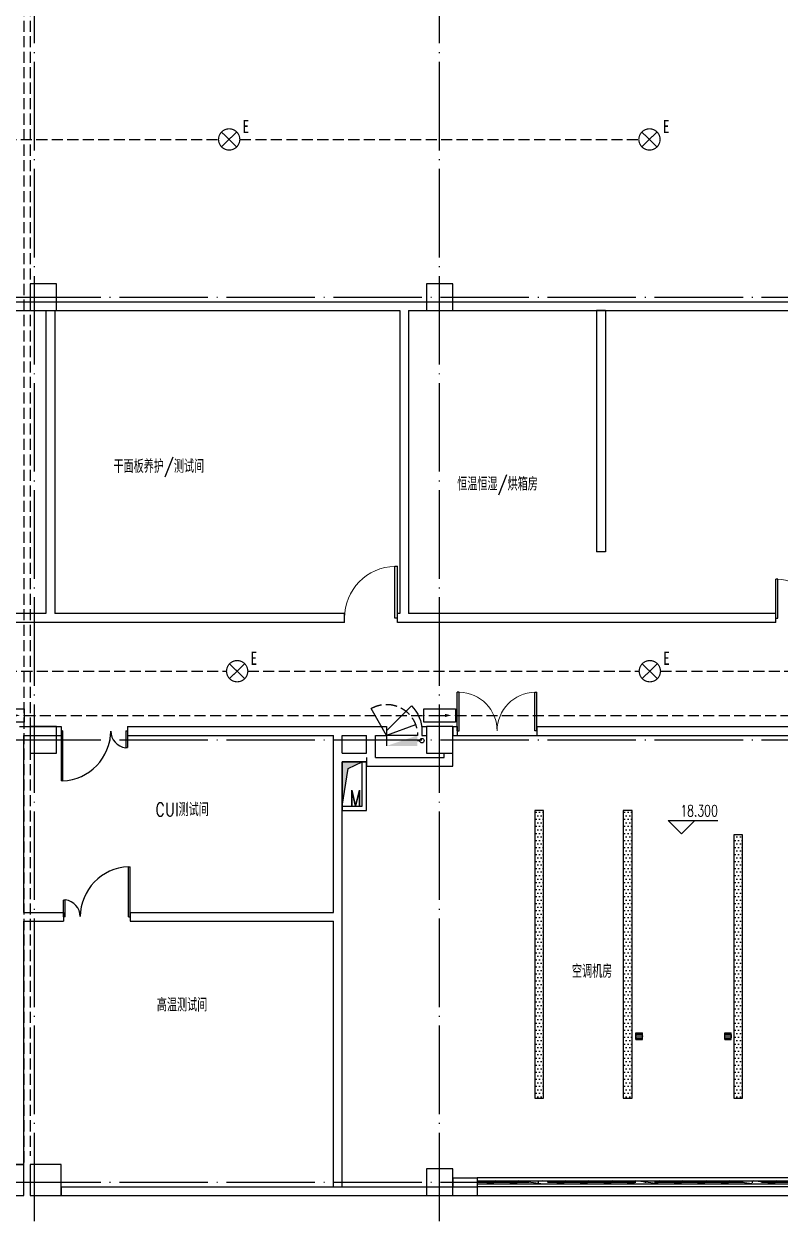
# Model space of a CAD drawing. Extents: x -621157 to 1764546, y -106808 to 741893.
# Drawn here: x 39981 to 57081, y 299234 to 326179 of the extents above; entities that cross this region are included whole.
import ezdxf
from ezdxf.enums import TextEntityAlignment as Align

# ---------------------------------------------------------------- set-up
doc = ezdxf.new("R2010")
doc.units = 0
doc.header["$LTSCALE"] = 1000
doc.header["$MEASUREMENT"] = 0
for name, pattern in [('DASH', [0.35, 0.25, -0.1]), ('XREF-A-101-平面图_t3$0$DASH', [0.35, 0.25, -0.1]), ('XREF-A-101-平面图_t3$0$DOTE', [2.42, 2, -0.2, 0.02, -0.2])]:
    doc.linetypes.add(name, pattern=pattern)
for name, color, linetype in [('0-底图', 7, 'Continuous'), ('EQUIP-照明', 3, 'Continuous'), ('TEL_TEXT', 7, 'Continuous'), ('WIRE-应急', 4, 'DASH'), ('WIRE-照明', 4, 'Continuous'), ('XREF-A-101-平面图_t3$0$A-COLUMN', 8, 'Continuous'), ('XREF-A-101-平面图_t3$0$A-DIM_ELEV', 8, 'Continuous'), ('XREF-A-101-平面图_t3$0$A-DOTE', 8, 'Continuous'), ('XREF-A-101-平面图_t3$0$A-GROUND', 8, 'Continuous'), ('XREF-A-101-平面图_t3$0$A-PUB_HATCH', 8, 'Continuous'), ('XREF-A-101-平面图_t3$0$A-ROOM-CH', 8, 'Continuous'), ('XREF-A-101-平面图_t3$0$A-SEE', 8, 'Continuous'), ('XREF-A-101-平面图_t3$0$A-WALL', 8, 'Continuous'), ('XREF-A-101-平面图_t3$0$A-WALL-FILL', 8, 'Continuous'), ('XREF-A-101-平面图_t3$0$A-WINDOW', 8, 'Continuous'), ('XREF-A-101-平面图_t3$0$M-HOLE', 8, 'Continuous'), ('XREF-A-101-平面图_t3$0$P-EQUIPMENT', 8, 'Continuous'), ('XREF-A-101-平面图_t3$0$PUB_TEXT', 8, 'Continuous'), ('XREF-A-101-平面图_t3$0$水-尺寸', 8, 'Continuous'), ('设备-照明', 3, 'Continuous')]:
    doc.layers.add(name, color=color, linetype=linetype)
doc.styles.add('_TEL_DIM', font='SIMPLEX', dxfattribs={"width": 0.8, "height": 3.5, "bigfont": 'HZTXT'})
doc.styles.get("Standard").update_dxf_attribs({"font": 'romans.shx', "bigfont": 'HZDXC.SHX'})
doc.styles.add('STYLE1', font='simhei.ttf')
doc.styles.add('XREF-A-101-平面图_t3$0$-HZDXCROMANS', font='ROMANS.shx', dxfattribs={"bigfont": 'HZDXC.shx'})
doc.styles.add('XREF-A-101-平面图_t3$0$A-STANDARD', font='SIMPLEX', dxfattribs={"bigfont": 'GBCBIG'})
doc.styles.add('XREF-A-101-平面图_t3$0$hzdxcROMANS', font='ROMANS', dxfattribs={"width": 0.8, "bigfont": 'HZDXC'})
doc.dimstyles.get("Standard").update_dxf_attribs({"dimscale": 100, "dimtxt": 3.5, "dimasz": 1, "dimexe": 2.5, "dimexo": 3, "dimgap": 1.5, "dimtad": 1, "dimdec": 0, "dimzin": 0, "dimdsep": 46, "dimtxsty": 'Standard', "dimblk": 'ARCHTICK', "dimcen": 0.09, "dimadec": 0, "dimazin": 0, "dimtfac": 1, "dimtdec": 0, "dimtix": 1, "dimtmove": 2, "dimatfit": 3, "dimfxl": 0, "dimtolj": 1, "dimtzin": 0, "dimarcsym": 0})

# ---------------------------------------------------------------- blocks, each defined once
blk = doc.blocks.new('XREF-A-101-平面图_t3$0$柱网4F')
at = {"layer": 'XREF-A-101-平面图_t3$0$A-COLUMN'}
for points in [[(38240, -20300), (38840, -20300), (38840, -19700), (38240, -19700)], [(47200, -20300), (47800, -20300), (47800, -19700), (47200, -19700)], [(38240, -30300), (38840, -30300), (38840, -29700), (38240, -29700)], [(47200, -30300), (47800, -30300), (47800, -29700), (47200, -29700)], [(37400, -40300), (38100, -40300), (38100, -39600), (37400, -39600)], [(38240, -40300), (38940, -40300), (38940, -39600), (38240, -39600)], [(47200, -40300), (47800, -40300), (47800, -39700), (47200, -39700)]]:
    blk.add_lwpolyline(points, close=True, dxfattribs=at)
blk = doc.blocks.new('XREF-A-101-平面图_t3$0$ROOM')
at = {"layer": 'XREF-A-101-平面图_t3$0$A-ROOM-CH', "style": 'XREF-A-101-平面图_t3$0$-HZDXCROMANS', "width": 0.6}
for tag, p in [('中文房间名称', (0, -1000)), ('英文房间名称', (0, -1500))]:
    blk.add_attdef(tag, text='', height=300, dxfattribs=at).set_placement(p, align=Align.CENTER)
blk = doc.blocks.new('_ArchTick')
at = {"color": 0, "linetype": 'ByBlock', "const_width": 0.4}
blk.add_lwpolyline([(-0.5, -0.5), (0.5, 0.5)], dxfattribs=at)
blk = doc.blocks.new('*D25423')
at = {"layer": 'Defpoints', "color": 0}
blk.add_point((0, 0), dxfattribs=at)
blk.add_point((0, 0), dxfattribs=at)
blk.add_point((0, 0), dxfattribs=at)
blk.add_point((0, 0), dxfattribs=at)
at = {"layer": 'XREF-A-101-平面图_t3$0$水-尺寸', "color": 0, "linetype": 'ByBlock', "lineweight": -2}
blk.add_line((0, 300), (0, 250), dxfattribs=at)
blk.add_line((0, 300), (0, 250), dxfattribs=at)
blk.add_arc((0, 0), 0, 180, 180, dxfattribs=at)
at = {"layer": 'XREF-A-101-平面图_t3$0$水-尺寸', "color": 0, "linetype": 'ByBlock', "lineweight": -2, "xscale": 100, "yscale": 100, "zscale": 100}
for rotation in [90, 90.00000000000001]:
    blk.add_blockref('_ArchTick', (0, 0), dxfattribs=dict(at, rotation=rotation))
at = {"layer": 'XREF-A-101-平面图_t3$0$水-尺寸', "color": 0, "insert": (0, 0), "char_height": 350, "attachment_point": 5}
blk.add_mtext('\\A1;0%%d', dxfattribs=at)
blk = doc.blocks.new('XREF-A-101-平面图_t3$0$地漏1')
for p, q in [((-75, -75), (-75, 75)), ((75, 75), (-75, 75)), ((-40, 75), (-40, -75)), ((0, 75), (0, -75)), ((40, 75), (40, -75)), ((75, -75), (75, 75)), ((75, -75), (-75, -75))]:
    blk.add_line(p, q)
blk.add_circle((0, 0), 75)
blk = doc.blocks.new('XREF-A-101-平面图_t3$0$G$C763C4DB6')
at = {"layer": 'XREF-A-101-平面图_t3$0$PUB_TEXT', "zscale": 0.5, "rotation": 270}
for p in [(-2007, 200000), (0, 200000)]:
    blk.add_blockref('XREF-A-101-平面图_t3$0$地漏1', p, dxfattribs=at)
blk = doc.blocks.new('XREF-A-101-平面图_t3$0$轴网(3)')
at = {"layer": 'XREF-A-101-平面图_t3$0$A-DOTE', "linetype": 'XREF-A-101-平面图_t3$0$DOTE'}
for p, q in [((38340, -3300), (38340, 43300)), ((47500, -3300), (47500, 43300)), ((-3300, 20000), (69800, 20000)), ((-3300, 10000), (69800, 10000)), ((-3300, 0), (69800, 0))]:
    blk.add_line(p, q, dxfattribs=at)
blk = doc.blocks.new('XREF-A-101-平面图_t3$0$WINDOW2DLIB$SYSLIB$00000012')
at = {"color": 0}
for points in [[(-0.5, 0.5), (-0.5, -0.5)], [(0.5, 0.5), (-0.5, 0.5)], [(0.5, -0.5), (0.5, 0.5)], [(-0.5, 0.1667), (0.5, 0.1667)], [(-0.3839, -0.1667), (-0.448, 0.1667)], [(-0.3159, -0.1667), (-0.38, 0.1667)], [(-0.2479, -0.1667), (-0.312, 0.1667)], [(-0.1799, -0.1667), (-0.244, 0.1667)], [(-0.1119, -0.1667), (-0.176, 0.1667)], [(-0.0439, -0.1667), (-0.108, 0.1667)], [(0.0241, -0.1667), (-0.04, 0.1667)], [(0.0921, -0.1667), (0.028, 0.1667)], [(0.16, -0.1667), (0.0959, 0.1667)], [(0.228, -0.1667), (0.1639, 0.1667)], [(0.296, -0.1667), (0.2319, 0.1667)], [(0.364, -0.1667), (0.2999, 0.1667)], [(0.432, -0.1667), (0.3679, 0.1667)], [(0.5, -0.1667), (0.4359, 0.1667)], [(-0.4519, -0.1667), (-0.5, 0.0836)], [(-0.5, -0.1667), (0.5, -0.1667)], [(0.5, -0.5), (-0.5, -0.5)]]:
    blk.add_lwpolyline(points, dxfattribs=at)
blk = doc.blocks.new('XREF-A-101-平面图_t3$0$DOOR2DLIB$SYSLIB$00000108')
at = {"color": 0}
for p, q in [((-0.5, 0), (-0.5, 0.4875)), ((-0.475, 0.4875), (-0.5, 0.4875)), ((-0.475, 0), (-0.475, 0.4875)), ((0.475, 0), (0.475, 0.4875)), ((0.475, 0.4875), (0.5, 0.4875)), ((0.5, 0), (0.5, 0.4875)), ((-0.5, 0), (-0.475, 0)), ((0.5, 0), (0.475, 0))]:
    blk.add_line(p, q, dxfattribs=at)
at = {"color": 0, "lineweight": 13}
for centre, start, end in [((-0.4875, 0), 0, 88.53072), ((0.4875, 0), 91.46928, 180)]:
    blk.add_arc(centre, 0.4875, start, end, dxfattribs=at)
blk = doc.blocks.new('XREF-A-101-平面图_t3$0$DOOR2DLIB$SYSLIB$00000123')
at = {"color": 0}
for p, q in [((0.475, -0.001), (0.475, 0.752)), ((0.475, 0.752), (0.5, 0.752)), ((0.5, -0.001), (0.5, 0.752)), ((-0.5, 0), (-0.5, 0.252)), ((-0.475, 0.252), (-0.5, 0.252)), ((-0.475, 0), (-0.475, 0.252)), ((-0.475, 0), (-0.5, 0)), ((0.475, -0.001), (0.5, -0.001))]:
    blk.add_line(p, q, dxfattribs=at)
for centre, radius, start, end in [((0.505, -0.002), 0.755, 92.2493, 179.7238), ((-0.501, 0.003), 0.251, 359.7899, 84.0974)]:
    blk.add_arc(centre, radius, start, end, dxfattribs=at)
blk = doc.blocks.new('XREF-A-101-平面图_t3$0$DOOR2DLIB$SYSLIB$00000107')
at = {"color": 0}
for p, q in [((0.45, 0.975), (0.5, 0.975)), ((0.45, 0), (0.45, 0.975)), ((0.5, 0), (0.5, 0.975)), ((0.5, 0), (0.45, 0))]:
    blk.add_line(p, q, dxfattribs=at)
at = {"color": 0, "lineweight": 13}
blk.add_arc((0.475, 0), 0.975, 91.4693, 180, dxfattribs=at)
blk = doc.blocks.new('XREF-A-101-平面图_t3$0$DOOR2DLIB$SYSLIB$00000101')
at = {"color": 0}
blk.add_line((0.5, 0), (-0.207, 0.707), dxfattribs=at)
blk.add_arc((0.5, 0), 1, 135, 180, dxfattribs=at)
blk = doc.blocks.new('HC002633132082')
at = {"layer": 'EQUIP-照明', "color": 0, "linetype": 'Continuous', "const_width": 0.267}
blk.add_lwpolyline([(-2.37, 0, 1), (2.43, 0, 1)], format="xyb", close=True, dxfattribs=at)
for points in [[(-1.7, 1.67), (1.7, -1.67)], [(-1.7, -1.67), (-1.7, -1.67), (1.7, 1.67)]]:
    blk.add_lwpolyline(points, dxfattribs=at)
at = {"layer": 'EQUIP-照明', "color": 0}
blk.add_point((0, 0), dxfattribs=at)
at = {"color": 0, "width": 0.7}
blk.add_attdef('PSFHATT', (4.48, -2.4), '', height=0.025, dxfattribs=at)
at = {"layer": 'EQUIP-照明', "color": 0, "style": 'STYLE1', "width": 0.7}
blk.add_text('E', height=3, dxfattribs=at).set_placement((3.81, 1.42), align=Align.CENTER)
at = {"layer": 'EQUIP-照明', "color": 0, "style": '_TEL_DIM', "flags": 1}
blk.add_attdef('A', text='', height=0.0001, dxfattribs=at).set_placement((0.03, 0), align=Align.MIDDLE_CENTER)
blk = doc.blocks.new('HC002631130701')
at = {"layer": 'WIRE-照明', "color": 0}
for p, q in [((-3.6, 3), (3.6, 3)), ((-3.6, 0), (-3.6, 3)), ((3.6, 3), (3.6, 0)), ((3.6, 0), (-3.6, 0)), ((-2.4, 1.5), (1.2, 1.5))]:
    blk.add_line(p, q, dxfattribs=at)
for p in [(0, 3), (-3.6, 1.5), (0, 0), (3.6, 1.5)]:
    blk.add_point(p, dxfattribs=at)
blk.add_solid([(1.2, 1.86), (2.64, 1.5), (1.2, 1.14)], dxfattribs=at)
at = {"color": 0, "width": 0.7}
blk.add_attdef('PSFHATT', (3.62, 0), '', height=0.025, dxfattribs=at)
at = {"layer": 'TEL_TEXT', "color": 0, "style": '_TEL_DIM', "flags": 1}
blk.add_attdef('A', text='', height=0.0001, dxfattribs=at).set_placement((0, 3), align=Align.MIDDLE_CENTER)
blk = doc.blocks.new('XREF-A-101-平面图_t3$0$单出口消火栓新')
for p, q in [((-240, 700), (-846.2, 1050)), ((-479.4, 42.2), (-240, 700)), ((-240, 0), (-240, 700)), ((-240, 700), (0, 700))]:
    blk.add_line(p, q)
at = {"color": 0, "linetype": 'XREF-A-101-平面图_t3$0$DASH'}
blk.add_arc((-240, 700), 700, 150, 270, dxfattribs=at)
blk.add_solid([(-240, 0), (0, 0), (0, 700)])
at = {"layer": 'XREF-A-101-平面图_t3$0$水-尺寸', "linetype": 'ByBlock'}
dim = blk.add_angular_dim_3p(base=(0, 0), center=(0, 0), p1=(0, 0), p2=(0, 0), dimstyle='Standard', dxfattribs=at)
dim.commit()
dim.dimension.update_dxf_attribs({"geometry": '*D25423', "text_midpoint": (0, 0)})
blk = doc.blocks.new('*U25256')
at = {"layer": 'XREF-A-101-平面图_t3$0$P-EQUIPMENT', "color": 10}
blk.add_line((0, 120), (50, 120), dxfattribs=at)
at = {"layer": 'XREF-A-101-平面图_t3$0$P-EQUIPMENT'}
blk.add_circle((100, 120), 50, dxfattribs=at)
at = {"layer": 'XREF-A-101-平面图_t3$0$P-EQUIPMENT', "xscale": -1, "rotation": 90}
blk.add_blockref('XREF-A-101-平面图_t3$0$单出口消火栓新', (0, 0), dxfattribs=at)
blk = doc.blocks.new('XREF-A-101-平面图_t3$0$G$C156FCA62')
at = {"layer": 'XREF-A-101-平面图_t3$0$P-EQUIPMENT'}
blk.add_blockref('*U25256', (47000, 309860), dxfattribs=at)
blk = doc.blocks.new('*U25374')
at = {"layer": 'XREF-A-101-平面图_t3$0$P-EQUIPMENT', "color": 10}
blk.add_line((0, 120), (50, 120), dxfattribs=at)
at = {"layer": 'XREF-A-101-平面图_t3$0$P-EQUIPMENT'}
blk.add_circle((100, 120), 50, dxfattribs=at)
at = {"layer": 'XREF-A-101-平面图_t3$0$P-EQUIPMENT', "xscale": -1, "rotation": 90}
blk.add_blockref('XREF-A-101-平面图_t3$0$单出口消火栓新', (0, 0), dxfattribs=at)
blk = doc.blocks.new('XREF-A-101-平面图_t3$0$G$C646F86AA')
at = {"layer": 'XREF-A-101-平面图_t3$0$P-EQUIPMENT'}
blk.add_blockref('*U25374', (47000, 309860), dxfattribs=at)
blk = doc.blocks.new('XREF-A-101-平面图_t3')
at = {"layer": 'XREF-A-101-平面图_t3$0$A-PUB_HATCH'}
h = blk.add_hatch(color=256, dxfattribs=at)
h.dxf.hatch_style = 1
h.paths.add_polyline_path([(245750, 309500), (245300, 309500), (245300, 308500), (245432, 309352)])
h = blk.add_hatch(dxfattribs=at)
h.set_pattern_fill('DOTS', color=256, scale=50)
h.set_pattern_definition([(0, (10445, 300900), (39.6875, 79.375), [0, -79.375])])
h.paths.add_polyline_path([(249850, 308400), (249650, 308400), (249650, 301900), (249850, 301900)])
h = blk.add_hatch(dxfattribs=at)
h.set_pattern_fill('DOTS', color=256, scale=50)
h.set_pattern_definition([(0, (12445, 300900), (39.6875, 79.375), [0, -79.375])])
h.paths.add_polyline_path([(251850, 308400), (251650, 308400), (251650, 301900), (251850, 301900)])
h = blk.add_hatch(dxfattribs=at)
h.set_pattern_fill('DOTS', color=256, scale=50)
h.set_pattern_definition([(0, (14945, 300900), (39.6875, 79.375), [0, -79.375])])
h.paths.add_polyline_path([(254350, 307850), (254150, 307850), (254150, 301900), (254350, 301900)])
at = {"layer": 'XREF-A-101-平面图_t3$0$A-DIM_ELEV'}
for p, q in [((252968, 307878), (252668, 308178)), ((252668, 308178), (253789, 308178)), ((252968, 307878), (253268, 308178))]:
    blk.add_line(p, q, dxfattribs=at)
at = {"layer": 'XREF-A-101-平面图_t3$0$A-GROUND', "linetype": 'XREF-A-101-平面图_t3$0$DASH'}
for points in [[(238100, 339200), (238100, 300400)], [(238240, 339200), (238240, 300600)]]:
    blk.add_lwpolyline(points, dxfattribs=at)
at = {"layer": 'XREF-A-101-平面图_t3$0$A-SEE'}
blk.add_lwpolyline([(248350, 299700), (256150, 299700)], dxfattribs=at)
at = {"layer": 'XREF-A-101-平面图_t3$0$A-WALL'}
for p, q in [((232050, 319900), (238700, 319900)), ((238700, 319900), (246700, 319900)), ((246700, 319900), (257800, 319900)), ((246700, 319900), (246700, 319900)), ((232150, 319700), (238600, 319700)), ((238600, 319700), (238600, 312850)), ((238800, 319700), (238800, 312850)), ((238800, 319700), (246600, 319700)), ((246600, 319700), (246600, 312850)), ((246800, 319700), (246800, 312850)), ((246800, 319700), (257800, 319700)), ((251050, 319700), (251050, 314250)), ((251250, 319700), (251050, 319700)), ((251250, 319700), (251250, 314250)), ((251250, 314250), (251050, 314250)), ((238600, 312850), (233450, 312850)), ((245350, 312850), (238800, 312850)), ((246600, 312850), (246550, 312850)), ((247400, 312850), (246800, 312850)), ((255100, 312850), (247400, 312850)), ((238700, 312650), (233450, 312650)), ((245350, 312650), (238700, 312650)), ((246700, 312650), (246550, 312650)), ((247300, 312650), (246700, 312650)), ((247500, 312650), (247300, 312650)), ((255100, 312650), (247500, 312650)), ((238000, 310300), (238940, 310300)), ((240440, 310300), (245200, 310300)), ((245200, 310300), (245950, 310300)), ((245950, 310300), (246300, 310300)), ((247100, 310300), (247200, 310300)), ((247200, 310300), (247200, 310100)), ((247800, 310300), (247900, 310300)), ((247800, 310300), (247800, 310100)), ((249700, 310300), (257500, 310300)), ((238100, 310100), (238940, 310100)), ((238100, 306100), (238100, 310100)), ((240440, 310100), (245100, 310100)), ((245100, 309600), (245100, 310100)), ((245300, 309700), (245300, 310100)), ((245300, 310100), (245850, 310100)), ((245850, 309700), (245850, 310100)), ((246050, 310100), (246300, 310100)), ((246050, 309600), (246050, 310100)), ((247100, 310100), (247200, 310100)), ((247800, 310100), (247900, 310100)), ((249700, 310100), (257500, 310100)), ((245100, 306100), (245100, 309600)), ((245300, 309700), (245850, 309700)), ((245850, 309600), (245850, 309400)), ((246050, 309600), (247600, 309600)), ((247600, 309600), (247600, 309700)), ((247600, 309700), (247800, 309700)), ((247800, 309400), (247800, 309700)), ((245300, 309500), (245850, 309500)), ((245300, 306000), (245300, 309500)), ((245850, 309400), (245950, 309400)), ((245950, 309400), (247800, 309400)), ((238100, 306100), (239000, 306100)), ((240500, 306100), (245100, 306100)), ((238100, 305900), (239000, 305900)), ((238100, 300400), (238100, 305900)), ((240500, 305900), (245100, 305900)), ((245100, 299900), (245100, 305900)), ((245300, 299900), (245300, 306000)), ((237900, 300400), (238100, 300400)), ((245100, 299900), (245300, 299900))]:
    blk.add_line(p, q, dxfattribs=at)
for points in [[(245350, 312650), (245350, 312850)], [(246550, 312650), (246550, 312850)], [(255100, 312650), (255100, 312850)], [(238940, 310300), (238940, 310100)], [(240440, 310300), (240440, 310100)], [(246300, 310300), (246300, 310100)], [(247100, 310300), (247100, 310100)], [(247900, 310300), (247900, 310100)], [(249700, 310300), (249700, 310100)], [(239000, 306100), (239000, 305900)], [(240500, 306100), (240500, 305900)]]:
    blk.add_lwpolyline(points, dxfattribs=at)
at = {"layer": 'XREF-A-101-平面图_t3$0$A-WALL-FILL', "color": 171}
for p, q in [((238940, 299900), (248350, 299900)), ((238940, 299900), (238940, 299700)), ((247800, 300100), (248350, 300100)), ((247800, 300100), (247800, 299900)), ((247800, 299900), (248350, 299900)), ((248350, 299900), (248350, 299700)), ((238940, 299700), (248350, 299700))]:
    blk.add_line(p, q, dxfattribs=at)
blk.add_lwpolyline([(248350, 300100), (248350, 299900)], dxfattribs=at)
at = {"layer": 'XREF-A-101-平面图_t3$0$A-WINDOW'}
blk.add_line((247900, 310100), (249700, 310100), dxfattribs=at)
at = {"layer": 'XREF-A-101-平面图_t3$0$M-HOLE'}
for points in [[(245300, 308500), (245750, 308500), (245750, 309500), (245300, 309500)], [(245300, 308400), (245850, 308400), (245850, 309500), (245300, 309500)], [(249850, 308400), (249650, 308400), (249650, 301900), (249850, 301900)], [(251850, 308400), (251650, 308400), (251650, 301900), (251850, 301900)], [(254350, 307850), (254150, 307850), (254150, 301900), (254350, 301900)]]:
    blk.add_lwpolyline(points, close=True, dxfattribs=at)
blk.add_lwpolyline([(245750, 309500), (245300, 309500), (245300, 308500), (245432, 309352), (245750, 309500)], dxfattribs=at)
for name, p in [('XREF-A-101-平面图_t3$0$G$C156FCA62', (200000, 0)), ('XREF-A-101-平面图_t3$0$G$C646F86AA', (200000, 0)), ('XREF-A-101-平面图_t3$0$G$C646F86AA', (200000, 0)), ('XREF-A-101-平面图_t3$0$G$C763C4DB6', (254020, 103300))]:
    blk.add_blockref(name, p)
at = {"layer": 'XREF-A-101-平面图_t3$0$A-COLUMN'}
blk.add_blockref('XREF-A-101-平面图_t3$0$柱网4F', (200000, 340000), dxfattribs=at)
at = {"layer": 'XREF-A-101-平面图_t3$0$A-DOTE'}
blk.add_blockref('XREF-A-101-平面图_t3$0$轴网(3)', (200000, 300000), dxfattribs=at)
at = {"layer": 'XREF-A-101-平面图_t3$0$A-ROOM-CH'}
ref = blk.add_blockref('XREF-A-101-平面图_t3$0$ROOM', (241151, 317031), dxfattribs=at)
ref.add_attrib('中文房间名称', '干面板养护/测试间', dxfattribs={"height": 300, "style": 'XREF-A-101-平面图_t3$0$-HZDXCROMANS', "width": 0.8}).set_placement((241151, 316031), align=Align.CENTER)
ref = blk.add_blockref('XREF-A-101-平面图_t3$0$ROOM', (248809, 316631), dxfattribs=at)
ref.add_attrib('中文房间名称', '恒温恒湿/烘箱房', dxfattribs={"height": 300, "style": 'XREF-A-101-平面图_t3$0$-HZDXCROMANS', "width": 0.8}).set_placement((248809, 315631), align=Align.CENTER)
ref = blk.add_blockref('XREF-A-101-平面图_t3$0$ROOM', (241677, 309273), dxfattribs=dict(at, xscale=-1))
ref.add_attrib('中文房间名称', 'CUI测试间', dxfattribs={"height": 300, "style": 'XREF-A-101-平面图_t3$0$-HZDXCROMANS', "width": 0.8}).set_placement((241677, 308273), align=Align.CENTER)
ref = blk.add_blockref('XREF-A-101-平面图_t3$0$ROOM', (250948, 305619), dxfattribs=dict(at, xscale=-1))
ref.add_attrib('中文房间名称', '空调机房', dxfattribs={"height": 300, "style": 'XREF-A-101-平面图_t3$0$-HZDXCROMANS', "width": 0.8}).set_placement((250948, 304619), align=Align.CENTER)
ref = blk.add_blockref('XREF-A-101-平面图_t3$0$ROOM', (241677, 304859), dxfattribs=dict(at, xscale=-1))
ref.add_attrib('中文房间名称', '高温测试间', dxfattribs={"height": 300, "style": 'XREF-A-101-平面图_t3$0$-HZDXCROMANS', "width": 0.8}).set_placement((241677, 303859), align=Align.CENTER)
at = {"layer": 'XREF-A-101-平面图_t3$0$A-WINDOW', "rotation": 180}
for name, p, xscale, yscale, zscale in [('XREF-A-101-平面图_t3$0$DOOR2DLIB$SYSLIB$00000107', (245950, 312750), -1200, -1200, -1200), ('XREF-A-101-平面图_t3$0$DOOR2DLIB$SYSLIB$00000108', (256000, 312750), 1800, -1800, 1800)]:
    blk.add_blockref(name, p, dxfattribs=dict(at, xscale=xscale, yscale=yscale, zscale=zscale))
at = {"layer": 'XREF-A-101-平面图_t3$0$A-WINDOW'}
for name, p, xscale, yscale, zscale in [('XREF-A-101-平面图_t3$0$DOOR2DLIB$SYSLIB$00000108', (248800, 310200), -1800, 1800, -1800), ('XREF-A-101-平面图_t3$0$DOOR2DLIB$SYSLIB$00000101', (246700, 310200), -800, 800, -800), ('XREF-A-101-平面图_t3$0$DOOR2DLIB$SYSLIB$00000123', (239690, 310200), -1500, -1500, -1500), ('XREF-A-101-平面图_t3$0$DOOR2DLIB$SYSLIB$00000123', (239750, 306000), 1500, 1500, 1500), ('XREF-A-101-平面图_t3$0$WINDOW2DLIB$SYSLIB$00000012', (252250, 300000), 7800, 200, 7800)]:
    blk.add_blockref(name, p, dxfattribs=dict(at, xscale=xscale, yscale=yscale, zscale=zscale))
at = {"layer": 'XREF-A-101-平面图_t3$0$A-DIM_ELEV', "color": 7, "style": 'XREF-A-101-平面图_t3$0$A-STANDARD', "width": 0.705882}
blk.add_text('18.300', height=255, dxfattribs=at).set_placement((252942, 308268))
at = {"layer": 'XREF-A-101-平面图_t3$0$M-HOLE', "style": 'XREF-A-101-平面图_t3$0$hzdxcROMANS', "width": 0.7}
blk.add_text('M', height=360, dxfattribs=at).set_placement((245471, 308500))

msp = doc.modelspace()

# ---------------------------------------------------------------- block references
at = {"layer": '0-底图'}
msp.add_blockref('XREF-A-101-平面图_t3', (-198119, 0), dxfattribs=at)

# ---------------------------------------------------------------- next in the draw order: linework, layer by layer
at = {"layer": 'WIRE-应急'}
for points in [[(35363, 323567), (44383, 323567)], [(44866, 323567), (53886, 323567)], [(35374, 311550), (44564, 311550)], [(45044, 311550), (53894, 311550)], [(54374, 311550), (60286, 311550)], [(39991, 310550), (49021, 310550)], [(49741, 310550), (58521, 310550)]]:
    msp.add_lwpolyline(points, dxfattribs=at)

# ---------------------------------------------------------------- next in the draw order: block references
at = {"layer": '设备-照明', "xscale": 100, "yscale": 100, "zscale": 100}
for name, p in [('HC002633132082', (44620, 323567)), ('HC002633132082', (54123, 323567)), ('HC002633132082', (44801, 311550)), ('HC002633132082', (54131, 311550)), ('HC002631130701', (39631, 310400)), ('HC002631130701', (49381, 310400))]:
    msp.add_blockref(name, p, dxfattribs=at)

doc.saveas('drawing.dxf')
